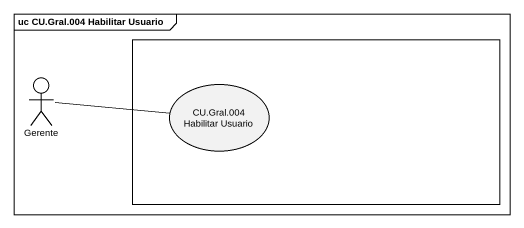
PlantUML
@startuml
mainframe uc CU.Gral.004 Habilitar Usuario
rectangle " " as rectangle1 {
  usecase "CU.Gral.004 Habilitar Usuario" as CU_Gral_004_Habilitar
}
actor Gerente
Gerente -right- CU_Gral_004_Habilitar
@enduml
